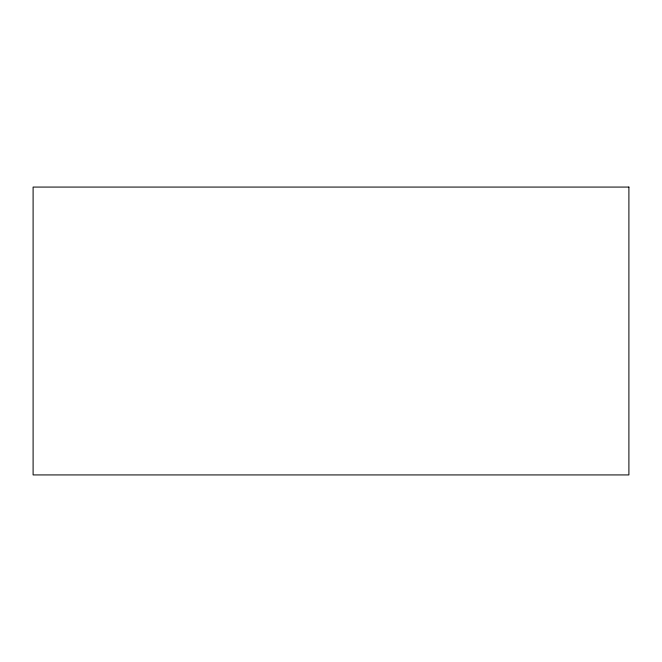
<?xml version="1.0" encoding="UTF-8"?>
<svg xmlns="http://www.w3.org/2000/svg" width="662" height="662" viewBox="0 0 662 662"><rect width="100%" height="100%" fill="white"/><g stroke="black" fill="none" stroke-linecap="round" stroke-linejoin="round"><path stroke-width="0.99" d="M628.9 187.073L33.1 187.073L33.1 474.927L628.9 474.927L628.9 187.073"/></g></svg>
